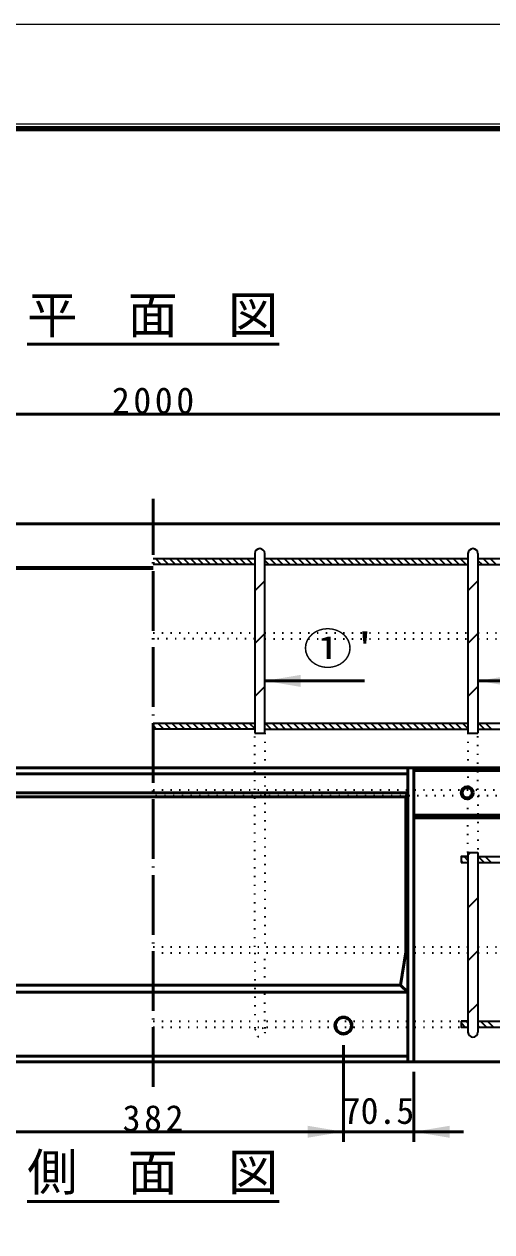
# Model space of a CAD drawing. Units: millimetres, scale not verified. Extents: x -2102 to 2102, y -1485 to 1485.
# Drawn here: x 702 to 1172, y 273 to 1485 of the extents above; entities that cross this region are included whole.
import ezdxf
from ezdxf.enums import TextEntityAlignment as Align

# ---------------------------------------------------------------- set-up
doc = ezdxf.new("R2010")
doc.units = ezdxf.units.MM
doc.header["$LTSCALE"] = 5
doc.linetypes.add('DOTTED', pattern=[1.75, 0.25, -1.5])
doc.linetypes.add('LONG_DASHED_DOTTED', pattern=[15.25, 12, -1.5, 0.25, -1.5])
doc.layers.add('0-0_V-nasSTD', color=7, linetype='Continuous', lineweight=35)
doc.layers.add('0-1_0', color=7, linetype='Continuous', lineweight=50)
doc.styles.add('ＭＳ ゴシック', font='')
doc.styles.get('ＭＳ ゴシック').set_extended_font_data('MS Gothic')

msp = doc.modelspace()

# ---------------------------------------------------------------- linework, layer by layer
at = {"layer": '0-0_V-nasSTD'}
for p, q in [((831.668, 948.887), (933.668, 948.887)), ((833.889, 948.887), (839.889, 942.887)), ((840.96, 948.887), (846.96, 942.887)), ((848.031, 948.887), (854.031, 942.887)), ((855.102, 948.887), (861.102, 942.887)), ((862.173, 948.887), (868.173, 942.887)), ((869.244, 948.887), (875.244, 942.887)), ((876.315, 948.887), (882.315, 942.887)), ((883.386, 948.887), (889.386, 942.887)), ((890.457, 948.887), (896.457, 942.887)), ((897.529, 948.887), (903.529, 942.887)), ((904.6, 948.887), (910.6, 942.887)), ((911.671, 948.887), (917.671, 942.887)), ((918.742, 948.887), (924.742, 942.887)), ((925.813, 948.887), (931.813, 942.887)), ((932.884, 948.887), (933.668, 948.103)), ((933.668, 953.887), (933.668, 773.887)), ((943.668, 948.887), (1147.668, 948.887)), ((943.668, 947.042), (947.823, 942.887)), ((948.894, 948.887), (954.894, 942.887)), ((955.965, 948.887), (961.965, 942.887)), ((963.036, 948.887), (969.036, 942.887)), ((970.107, 948.887), (976.107, 942.887)), ((977.178, 948.887), (983.178, 942.887)), ((984.249, 948.887), (990.249, 942.887)), ((991.32, 948.887), (997.32, 942.887)), ((998.391, 948.887), (1004.391, 942.887)), ((1005.462, 948.887), (1011.462, 942.887)), ((1012.534, 948.887), (1018.534, 942.887)), ((1019.605, 948.887), (1025.605, 942.887)), ((1026.676, 948.887), (1032.676, 942.887)), ((1033.747, 948.887), (1039.747, 942.887)), ((1040.818, 948.887), (1046.818, 942.887)), ((1047.889, 948.887), (1053.889, 942.887)), ((1054.96, 948.887), (1060.96, 942.887)), ((1062.031, 948.887), (1068.031, 942.887)), ((1069.102, 948.887), (1075.102, 942.887)), ((1076.173, 948.887), (1082.173, 942.887)), ((1083.244, 948.887), (1089.244, 942.887)), ((1090.315, 948.887), (1096.315, 942.887)), ((1097.386, 948.887), (1103.386, 942.887)), ((1104.457, 948.887), (1110.457, 942.887)), ((1111.529, 948.887), (1117.529, 942.887)), ((1118.6, 948.887), (1124.6, 942.887)), ((1125.671, 948.887), (1131.671, 942.887)), ((1132.742, 948.887), (1138.742, 942.887)), ((1139.813, 948.887), (1145.813, 942.887)), ((1146.884, 948.887), (1147.668, 948.103)), ((1147.668, 953.887), (1147.668, 773.887)), ((1157.668, 953.887), (1157.668, 773.887)), ((1157.668, 948.887), (1361.668, 948.887)), ((1157.668, 947.042), (1161.823, 942.887)), ((1162.894, 948.887), (1168.894, 942.887)), ((1169.965, 948.887), (1175.965, 942.887)), ((831.668, 944.037), (832.818, 942.887)), ((933.668, 942.887), (831.668, 942.887)), ((943.668, 942.887), (1147.668, 942.887)), ((1157.668, 942.887), (1361.668, 942.887)), ((933.668, 916.639), (943.668, 926.639)), ((1147.668, 916.639), (1157.668, 926.639)), ((933.668, 863.606), (943.668, 873.606)), ((1147.668, 863.606), (1157.668, 873.606)), ((933.668, 810.573), (943.668, 820.573)), ((1147.668, 810.573), (1157.668, 820.573)), ((831.668, 783.887), (933.668, 783.887)), ((831.668, 781.402), (835.183, 777.887)), ((933.668, 777.887), (831.668, 777.887)), ((836.254, 783.887), (842.254, 777.887)), ((843.325, 783.887), (849.325, 777.887)), ((850.396, 783.887), (856.396, 777.887)), ((857.468, 783.887), (863.468, 777.887)), ((864.539, 783.887), (870.539, 777.887)), ((871.61, 783.887), (877.61, 777.887)), ((878.681, 783.887), (884.681, 777.887)), ((885.752, 783.887), (891.752, 777.887)), ((892.823, 783.887), (898.823, 777.887)), ((899.894, 783.887), (905.894, 777.887)), ((906.965, 783.887), (912.965, 777.887)), ((914.036, 783.887), (920.036, 777.887)), ((921.107, 783.887), (927.107, 777.887)), ((928.178, 783.887), (933.668, 778.397)), ((943.668, 783.887), (1147.668, 783.887)), ((943.668, 777.887), (1147.668, 777.887)), ((944.188, 783.887), (950.188, 777.887)), ((951.259, 783.887), (957.259, 777.887)), ((958.33, 783.887), (964.33, 777.887)), ((965.402, 783.887), (971.402, 777.887)), ((972.473, 783.887), (978.473, 777.887)), ((979.544, 783.887), (985.544, 777.887)), ((986.615, 783.887), (992.615, 777.887)), ((993.686, 783.887), (999.686, 777.887)), ((1000.757, 783.887), (1006.757, 777.887)), ((1007.828, 783.887), (1013.828, 777.887)), ((1014.899, 783.887), (1020.899, 777.887)), ((1021.97, 783.887), (1027.97, 777.887)), ((1029.041, 783.887), (1035.041, 777.887)), ((1036.112, 783.887), (1042.112, 777.887)), ((1043.183, 783.887), (1049.183, 777.887)), ((1050.254, 783.887), (1056.254, 777.887)), ((1057.325, 783.887), (1063.325, 777.887)), ((1064.396, 783.887), (1070.396, 777.887)), ((1071.468, 783.887), (1077.468, 777.887)), ((1078.539, 783.887), (1084.539, 777.887)), ((1085.61, 783.887), (1091.61, 777.887)), ((1092.681, 783.887), (1098.681, 777.887)), ((1099.752, 783.887), (1105.752, 777.887)), ((1106.823, 783.887), (1112.823, 777.887)), ((1113.894, 783.887), (1119.894, 777.887)), ((1120.965, 783.887), (1126.965, 777.887)), ((1128.036, 783.887), (1134.036, 777.887)), ((1135.107, 783.887), (1141.107, 777.887)), ((1142.178, 783.887), (1147.668, 778.397)), ((1157.668, 783.887), (1361.668, 783.887)), ((1157.668, 777.887), (1361.668, 777.887)), ((1158.188, 783.887), (1164.188, 777.887)), ((1165.259, 783.887), (1171.259, 777.887)), ((1147.668, 773.887), (1157.668, 773.887)), ((1140.668, 649.887), (1147.668, 649.887)), ((1140.668, 649.887), (1140.668, 643.887)), ((1140.668, 645.844), (1142.625, 643.887)), ((1140.668, 643.887), (1147.668, 643.887)), ((1140.668, 643.887), (1147.668, 643.887)), ((1143.696, 649.887), (1147.668, 645.915)), ((1147.668, 653.887), (1147.668, 473.887)), ((1147.668, 653.887), (1157.668, 653.887)), ((1147.668, 651.474), (1150.08, 653.887)), ((1157.668, 653.887), (1157.668, 473.887)), ((1157.668, 649.887), (1361.668, 649.887)), ((1157.668, 643.887), (1361.668, 643.887)), ((1157.838, 649.887), (1163.838, 643.887)), ((1164.909, 649.887), (1170.909, 643.887)), ((1147.668, 598.441), (1157.668, 608.441)), ((1147.668, 545.408), (1157.668, 555.408)), ((1147.668, 492.375), (1157.668, 502.375)), ((1140.668, 484.887), (1147.668, 484.887)), ((1140.668, 484.887), (1140.668, 478.887)), ((1147.668, 484.887), (1140.668, 484.887)), ((1146.061, 484.887), (1147.668, 483.281)), ((1157.668, 484.887), (1361.668, 484.887)), ((1160.203, 484.887), (1166.203, 478.887)), ((1167.275, 484.887), (1173.275, 478.887)), ((1140.668, 483.209), (1144.99, 478.887)), ((1140.668, 478.887), (1147.668, 478.887)), ((1157.668, 480.352), (1159.132, 478.887)), ((1157.668, 478.887), (1361.668, 478.887))]:
    msp.add_line(p, q, dxfattribs=at)
at = {"layer": '0-0_V-nasSTD', "linetype": 'DOTTED'}
for p, q in [((831.668, 874.529), (933.668, 874.529)), ((943.668, 874.529), (1147.668, 874.529)), ((1157.668, 874.529), (1361.668, 874.529)), ((933.668, 868.529), (831.668, 868.529)), ((943.668, 868.529), (1147.668, 868.529)), ((1157.668, 868.529), (1361.668, 868.529)), ((933.668, 559.244), (933.668, 773.887)), ((943.668, 773.887), (943.668, 559.244)), ((1147.668, 773.887), (1147.668, 716.887)), ((1157.668, 716.887), (1157.668, 773.887)), ((831.668, 716.887), (1806.668, 716.887)), ((1806.668, 710.887), (831.668, 710.887)), ((1147.668, 653.887), (1147.668, 710.887)), ((1157.668, 710.887), (1157.668, 653.887)), ((831.668, 559.244), (1147.668, 559.244)), ((1157.668, 559.244), (1361.668, 559.244)), ((831.668, 553.244), (1147.668, 553.244)), ((933.668, 553.244), (933.668, 484.887)), ((943.668, 484.887), (943.668, 553.244)), ((1157.668, 553.244), (1361.668, 553.244)), ((831.668, 484.887), (1140.668, 484.887)), ((831.668, 478.887), (1140.668, 478.887)), ((933.668, 478.887), (933.668, 473.887)), ((943.668, 478.887), (943.668, 473.887))]:
    msp.add_line(p, q, dxfattribs=at)
at = {"layer": '0-0_V-nasSTD', "lineweight": 50}
for p, q in [((1157.668, 826.208), (1931.668, 826.208)), ((1093.168, 738.887), (1831.668, 738.887)), ((1093.168, 738.887), (1093.168, 735.887)), ((1093.168, 736.387), (1831.668, 736.387)), ((1085.418, 709.987), (1085.418, 553.887)), ((1831.668, 691.387), (1093.168, 691.387)), ((1093.168, 688.887), (1831.668, 688.887)), ((1079.98, 521.057), (1085.418, 553.887))]:
    msp.add_line(p, q, dxfattribs=at)
at = {"layer": '0-0_V-nasSTD', "lineweight": 18}
for points in [[(-2102.5, -1485), (-2102.5, 1485), (2102.5, 1485), (2102.5, -1485)], [(-2002.5, -1385), (-2002.5, 1385), (2002.5, 1385), (2002.5, -1385)]]:
    msp.add_lwpolyline(points, close=True, dxfattribs=at)
at = {"layer": '0-0_V-nasSTD', "lineweight": 100}
msp.add_lwpolyline([(1997.5, -1380), (1997.5, 1380), (-1997.5, 1380)], dxfattribs=at)
at = {"layer": '0-0_V-nasSTD'}
for points in [[(933.668, 773.887), (943.668, 773.887), (943.668, 953.887)], [(1147.668, 649.887), (1140.668, 649.887), (1140.668, 643.887)], [(1140.668, 484.887), (1140.668, 478.887), (1147.668, 478.887)]]:
    msp.add_lwpolyline(points, dxfattribs=at)
at = {"layer": '0-0_V-nasSTD', "lineweight": 50}
for centre, radius in [((1146.868, 713.887), 6), ((1146.868, 713.887), 5), ((1022.668, 480.387), 8.5), ((1022.668, 480.387), 8)]:
    msp.add_circle(centre, radius, dxfattribs=at)
at = {"layer": '0-0_V-nasSTD', "linetype": 'DOTTED'}
msp.add_circle((938.668, 473.887), 5, dxfattribs=at)
at = {"layer": '0-0_V-nasSTD'}
for centre, start, end in [((938.668, 953.887), 0, 180), ((1152.668, 953.887), 0, 180), ((1152.668, 473.887), 180, 0)]:
    msp.add_arc(centre, 5, start, end, dxfattribs=at)
for points in [[(943.668, 826.208), (979.668, 820.208), (979.668, 832.208)], [(1157.668, 826.208), (1193.668, 820.208), (1193.668, 832.208)], [(986.668, 367.887), (986.668, 379.887), (1022.668, 373.887)], [(1093.168, 373.887), (1129.168, 367.887), (1129.168, 379.887)]]:
    msp.add_solid(points, dxfattribs=at)
at = {"layer": '0-1_0'}
for p, q in [((705.264, 1163.887), (958.071, 1163.887)), ((-168.332, 1093.887), (1831.668, 1093.887)), ((1831.668, 983.887), (-168.332, 983.887)), ((831.668, 939.887), (-168.332, 939.887)), ((831.668, 938.887), (-168.332, 938.887)), ((943.668, 826.208), (1043.668, 826.208)), ((576.168, 738.887), (1087.168, 738.887)), ((576.168, 732.887), (1087.168, 732.887)), ((1087.168, 738.887), (1087.168, 443.887)), ((1093.168, 738.887), (1087.168, 738.887)), ((1093.168, 738.887), (1093.168, 443.887)), ((576.168, 713.887), (1087.168, 713.887)), ((577.917, 709.987), (1085.418, 709.987)), ((1085.418, 709.987), (1087.168, 713.887)), ((583.355, 521.057), (1079.98, 521.057)), ((1079.98, 521.057), (1087.168, 513.887)), ((576.168, 513.887), (1087.168, 513.887)), ((1022.668, 363.887), (1022.668, 460.887)), ((576.168, 449.887), (1087.168, 449.887)), ((576.168, 443.887), (1087.168, 443.887)), ((1093.168, 443.887), (1087.168, 443.887)), ((1093.168, 443.887), (1087.168, 443.887)), ((1093.168, 443.887), (1087.168, 443.887)), ((1093.168, 443.887), (1087.168, 443.887)), ((1093.168, 443.887), (1087.168, 443.887)), ((1093.168, 443.887), (1087.168, 443.887)), ((1093.168, 443.887), (1087.168, 443.887)), ((1093.168, 443.887), (1087.168, 443.887)), ((1093.168, 443.887), (1831.668, 443.887)), ((1093.168, 363.887), (1093.168, 433.887)), ((640.668, 373.887), (1022.668, 373.887)), ((1022.668, 373.887), (1093.168, 373.887)), ((1143.168, 373.887), (1093.168, 373.887)), ((705.264, 303.887), (958.071, 303.887))]:
    msp.add_line(p, q, dxfattribs=at)
at = {"layer": '0-1_0', "linetype": 'LONG_DASHED_DOTTED'}
msp.add_line((831.668, 418.887), (831.668, 1008.887), dxfattribs=at)
at = {"layer": '0-1_0', "lineweight": 35}
msp.add_line((831.668, 487.732), (831.822, 487.887), dxfattribs=at)

# ---------------------------------------------------------------- texts
at = {"layer": '0-0_V-nasSTD', "style": 'ＭＳ ゴシック'}
for s, height, p in [('平\u3000面\u3000図', 36.95, (705.264, 1163.887)), ('70.5', 26.39, (1021.918, 373.887)), ('側\u3000面\u3000図', 36.95, (705.264, 303.887))]:
    msp.add_text(s, height=height, dxfattribs=at).set_placement(p, align=Align.BOTTOM_LEFT)
at = {"layer": '0-0_V-nasSTD', "style": 'ＭＳ ゴシック', "width": 1.15}
msp.add_text("①'", height=31.67, dxfattribs=at).set_placement((982.068, 833.208), align=Align.BOTTOM_LEFT)
at = {"layer": '0-0_V-nasSTD', "char_height": 26.39, "attachment_point": 7, "style": 'ＭＳ ゴシック'}
for s, insert in [('\\T1.2;2000', (790.268, 1093.887)), ('\\T1.2;382', (801.068, 373.887))]:
    msp.add_mtext(s, dxfattribs=dict(at, insert=insert))

doc.saveas('drawing.dxf')
